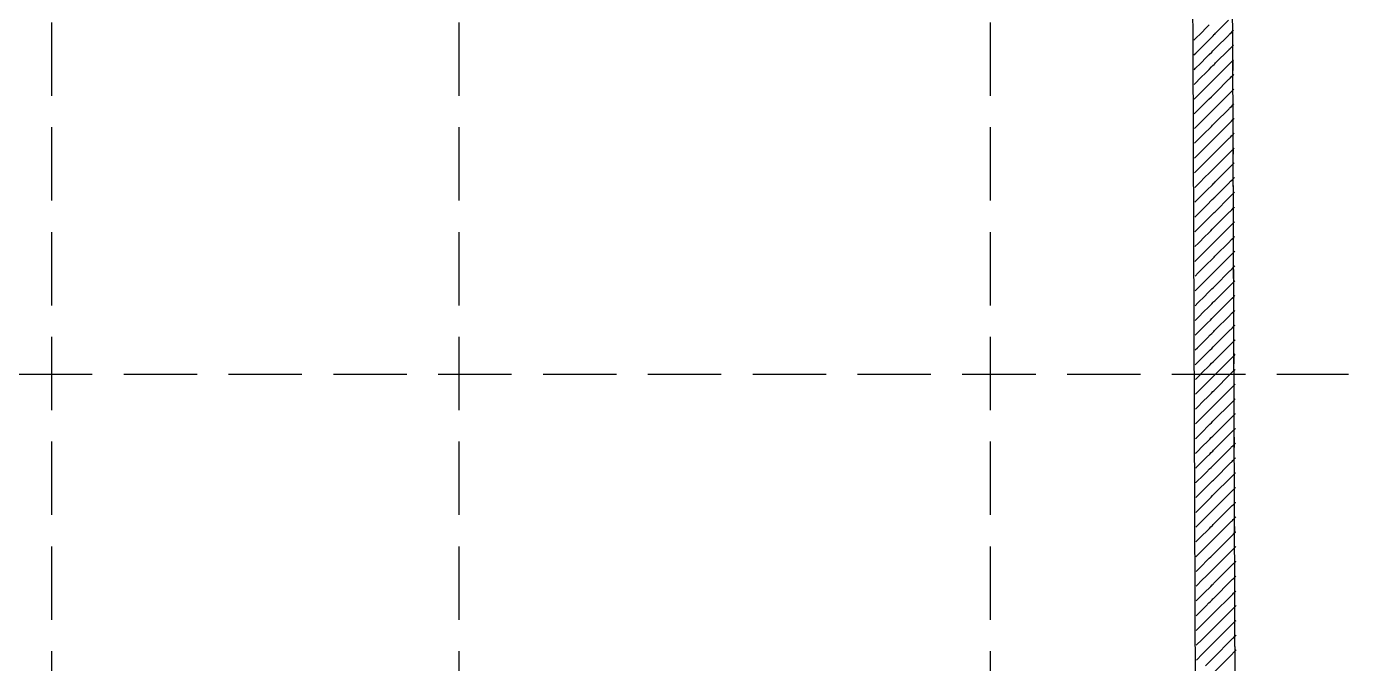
# Model space of a CAD drawing. Extents: x 0 to 119, y 0 to 84.
# Drawn here: x 37.02 to 49.63, y 49.34 to 55.42 of the extents above; entities that cross this region are included whole.
import ezdxf

# ---------------------------------------------------------------- set-up
doc = ezdxf.new("R2010")
doc.units = 0
doc.header["$MEASUREMENT"] = 0
doc.linetypes.add('ESTILO_TQS_0001', pattern=[1, 0.7, -0.3])
doc.linetypes.add('ESTILO_TQS_0002', pattern=[0.4, 0.1, -0.3])
for name, color, linetype in [('1', 3, 'CONTINUOUS'), ('10', 252, 'CONTINUOUS'), ('3', 7, 'CONTINUOUS'), ('50', 7, 'CONTINUOUS')]:
    doc.layers.add(name, color=color, linetype=linetype)

msp = doc.modelspace()

# ---------------------------------------------------------------- linework, layer by layer
at = {"layer": '1', "color": 3, "linetype": 'ESTILO_TQS_0001'}
for p, q in [((37.254341, 76.455536), (37.254341, 11.436753)), ((41.141232, 76.455536), (41.141232, 11.436753)), ((46.209465, 76.455536), (46.209465, 11.436753)), ((4.943936, 52.100227), (49.628599, 52.100227))]:
    msp.add_line(p, q, dxfattribs=at)
at = {"layer": '10', "color": 252, "linetype": 'Continuous'}
for p, q in [((48.146065, 55.204605), (48.097917, 60.734682)), ((48.52605, 55.207913), (48.477903, 60.73799)), ((48.180743, 45.397096), (48.146053, 55.20657)), ((48.560741, 45.39844), (48.52605, 55.207913))]:
    msp.add_line(p, q, dxfattribs=at)
at = {"layer": '3', "color": 7, "linetype": 'ESTILO_TQS_0002'}
for p, q in [((48.52605, 55.207913), (48.477903, 60.73799)), ((48.560741, 45.39844), (48.52605, 55.207913))]:
    msp.add_line(p, q, dxfattribs=at)
at = {"layer": '50', "linetype": 'Continuous'}
for p, q in [((48.217927, 55.35145), (48.276033, 55.409556)), ((48.276033, 55.409556), (48.300249, 55.433771)), ((48.360718, 55.352819), (48.48455, 55.476652)), ((48.507571, 55.358251), (48.525832, 55.376512)), ((48.525923, 55.376603), (48.526289, 55.376969)), ((48.526289, 55.376969), (48.527643, 55.378322)), ((48.527643, 55.378322), (48.530523, 55.381203)), ((48.152312, 55.285834), (48.17247, 55.305993)), ((48.17247, 55.305993), (48.217927, 55.35145)), ((48.216424, 55.208525), (48.274969, 55.26707)), ((48.274969, 55.26707), (48.299367, 55.291468)), ((48.299367, 55.291468), (48.323777, 55.315878)), ((48.323777, 55.315878), (48.3357, 55.327801)), ((48.3357, 55.327801), (48.347751, 55.339853)), ((48.347751, 55.339853), (48.353277, 55.345378)), ((48.353277, 55.345378), (48.360718, 55.352819)), ((48.360203, 55.210883), (48.485302, 55.335982)), ((48.485302, 55.335982), (48.489411, 55.340091)), ((48.489411, 55.340091), (48.496938, 55.347618)), ((48.496938, 55.347618), (48.507571, 55.358251)), ((48.153293, 55.145395), (48.170624, 55.162726)), ((48.170624, 55.162726), (48.216424, 55.208525)), ((48.214921, 55.065601), (48.273904, 55.124584)), ((48.273904, 55.124584), (48.298485, 55.149165)), ((48.298485, 55.149165), (48.323078, 55.173758)), ((48.323078, 55.173758), (48.33509, 55.18577)), ((48.33509, 55.18577), (48.347232, 55.197912)), ((48.347232, 55.197912), (48.352799, 55.203479)), ((48.352799, 55.203479), (48.360203, 55.210883)), ((48.359688, 55.068947), (48.486053, 55.195312)), ((48.486053, 55.195312), (48.490142, 55.199401)), ((48.490142, 55.199401), (48.497632, 55.20689)), ((48.497632, 55.20689), (48.508212, 55.217471)), ((48.508212, 55.217471), (48.526383, 55.235642)), ((48.526481, 55.235739), (48.526876, 55.236135)), ((48.526876, 55.236135), (48.528333, 55.237592)), ((48.528333, 55.237592), (48.531436, 55.240695)), ((48.154275, 55.004955), (48.168778, 55.019458)), ((48.168778, 55.019458), (48.214921, 55.065601)), ((48.27284, 54.982098), (48.297603, 55.006862)), ((48.297603, 55.006862), (48.322379, 55.031638)), ((48.322379, 55.031638), (48.33448, 55.043739)), ((48.33448, 55.043739), (48.346713, 55.055971)), ((48.346713, 55.055971), (48.352321, 55.06158)), ((48.352321, 55.06158), (48.359688, 55.068947)), ((48.359173, 54.92701), (48.486805, 55.054642)), ((48.486805, 55.054642), (48.490874, 55.058711)), ((48.490874, 55.058711), (48.498326, 55.066163)), ((48.498326, 55.066163), (48.508854, 55.076691)), ((48.508854, 55.076691), (48.526934, 55.094771)), ((48.527039, 55.094876), (48.527462, 55.0953)), ((48.527462, 55.0953), (48.529024, 55.096862)), ((48.529024, 55.096862), (48.532349, 55.100187)), ((48.155257, 54.864515), (48.166932, 54.876191)), ((48.166932, 54.876191), (48.213418, 54.922676)), ((48.213418, 54.922676), (48.27284, 54.982098)), ((48.296722, 54.864559), (48.32168, 54.889517)), ((48.32168, 54.889517), (48.333871, 54.901708)), ((48.333871, 54.901708), (48.346193, 54.914031)), ((48.346193, 54.914031), (48.351843, 54.919681)), ((48.351843, 54.919681), (48.359173, 54.92701)), ((48.358658, 54.785074), (48.487556, 54.913972)), ((48.487556, 54.913972), (48.491605, 54.918021)), ((48.491605, 54.918021), (48.49902, 54.925436)), ((48.49902, 54.925436), (48.509495, 54.935911)), ((48.509495, 54.935911), (48.527485, 54.953901)), ((48.527597, 54.954013), (48.528049, 54.954465)), ((48.528049, 54.954465), (48.529715, 54.956131)), ((48.529715, 54.956131), (48.533263, 54.959678)), ((48.165086, 54.732923), (48.211915, 54.779752)), ((48.211915, 54.779752), (48.271775, 54.839612)), ((48.271775, 54.839612), (48.296722, 54.864559)), ((48.29584, 54.722256), (48.320981, 54.747397)), ((48.320981, 54.747397), (48.333261, 54.759677)), ((48.333261, 54.759677), (48.345674, 54.77209)), ((48.345674, 54.77209), (48.351365, 54.777781)), ((48.351365, 54.777781), (48.358658, 54.785074)), ((48.358143, 54.643137), (48.488308, 54.773302)), ((48.488308, 54.773302), (48.492336, 54.77733)), ((48.492336, 54.77733), (48.499714, 54.784708)), ((48.499714, 54.784708), (48.510137, 54.795131)), ((48.510137, 54.795131), (48.528037, 54.813031)), ((48.528155, 54.81315), (48.528636, 54.81363)), ((48.528636, 54.81363), (48.530406, 54.815401)), ((48.530406, 54.815401), (48.534176, 54.81917)), ((48.156239, 54.724076), (48.165086, 54.732923)), ((48.16324, 54.589656), (48.210412, 54.636828)), ((48.210412, 54.636828), (48.270711, 54.697126)), ((48.270711, 54.697126), (48.29584, 54.722256)), ((48.320282, 54.605277), (48.332652, 54.617646)), ((48.332652, 54.617646), (48.345155, 54.630149)), ((48.345155, 54.630149), (48.350888, 54.635882)), ((48.350888, 54.635882), (48.358143, 54.643137)), ((48.357628, 54.501201), (48.489059, 54.632632)), ((48.489059, 54.632632), (48.493067, 54.63664)), ((48.493067, 54.63664), (48.500408, 54.643981)), ((48.500408, 54.643981), (48.510778, 54.654351)), ((48.510778, 54.654351), (48.528588, 54.672161)), ((48.528714, 54.672287), (48.529222, 54.672795)), ((48.529222, 54.672795), (48.531097, 54.674671)), ((48.531097, 54.674671), (48.535089, 54.678662)), ((48.15722, 54.583636), (48.16324, 54.589656)), ((48.161394, 54.446388), (48.208909, 54.493903)), ((48.208909, 54.493903), (48.269646, 54.554641)), ((48.269646, 54.554641), (48.294958, 54.579953)), ((48.294958, 54.579953), (48.320282, 54.605277)), ((48.332042, 54.475615), (48.344635, 54.488209)), ((48.344635, 54.488209), (48.35041, 54.493983)), ((48.35041, 54.493983), (48.357628, 54.501201)), ((48.357113, 54.359265), (48.489811, 54.491962)), ((48.489811, 54.491962), (48.493798, 54.49595)), ((48.493798, 54.49595), (48.501102, 54.503253)), ((48.501102, 54.503253), (48.511419, 54.513571)), ((48.511419, 54.513571), (48.529139, 54.531291)), ((48.529272, 54.531424), (48.529809, 54.53196)), ((48.529809, 54.53196), (48.531788, 54.53394)), ((48.531788, 54.53394), (48.536003, 54.538154)), ((48.158202, 54.443197), (48.161394, 54.446388)), ((48.207406, 54.350979), (48.268582, 54.412155)), ((48.268582, 54.412155), (48.294076, 54.43765)), ((48.294076, 54.43765), (48.319583, 54.463156)), ((48.319583, 54.463156), (48.332042, 54.475615)), ((48.494529, 54.35526), (48.501796, 54.362526)), ((48.501796, 54.362526), (48.512061, 54.372791)), ((48.512061, 54.372791), (48.52969, 54.39042)), ((48.52983, 54.39056), (48.530395, 54.391125)), ((48.530395, 54.391125), (48.532479, 54.39321)), ((48.532479, 54.39321), (48.536916, 54.397646)), ((48.159184, 54.302757), (48.159547, 54.303121)), ((48.159547, 54.303121), (48.207406, 54.350979)), ((48.205902, 54.208054), (48.267517, 54.269669)), ((48.267517, 54.269669), (48.293195, 54.295347)), ((48.293195, 54.295347), (48.318884, 54.321036)), ((48.318884, 54.321036), (48.331433, 54.333584)), ((48.331433, 54.333584), (48.344116, 54.346268)), ((48.344116, 54.346268), (48.349932, 54.352084)), ((48.349932, 54.352084), (48.357113, 54.359265)), ((48.356598, 54.217328), (48.490562, 54.351292)), ((48.490562, 54.351292), (48.494529, 54.35526)), ((48.512702, 54.232011), (48.530241, 54.24955)), ((48.530388, 54.249697), (48.530982, 54.250291)), ((48.530982, 54.250291), (48.53317, 54.252479)), ((48.53317, 54.252479), (48.537829, 54.257138)), ((48.159744, 54.161896), (48.205902, 54.208054)), ((48.204399, 54.06513), (48.266453, 54.127183)), ((48.266453, 54.127183), (48.292313, 54.153043)), ((48.292313, 54.153043), (48.318186, 54.178916)), ((48.318186, 54.178916), (48.330823, 54.191553)), ((48.330823, 54.191553), (48.343597, 54.204327)), ((48.343597, 54.204327), (48.349454, 54.210184)), ((48.349454, 54.210184), (48.356598, 54.217328)), ((48.356083, 54.075392), (48.491313, 54.210623)), ((48.491313, 54.210623), (48.495261, 54.21457)), ((48.495261, 54.21457), (48.50249, 54.221799)), ((48.50249, 54.221799), (48.512702, 54.232011)), ((48.531568, 54.109456), (48.533861, 54.111749)), ((48.533861, 54.111749), (48.538742, 54.11663)), ((48.160243, 54.020973), (48.204399, 54.06513)), ((48.202896, 53.922205), (48.265388, 53.984697)), ((48.265388, 53.984697), (48.291431, 54.01074)), ((48.291431, 54.01074), (48.317487, 54.036796)), ((48.317487, 54.036796), (48.330213, 54.049522)), ((48.330213, 54.049522), (48.343078, 54.062387)), ((48.343078, 54.062387), (48.348976, 54.068285)), ((48.348976, 54.068285), (48.356083, 54.075392)), ((48.355568, 53.933456), (48.492065, 54.069953)), ((48.492065, 54.069953), (48.495992, 54.073879)), ((48.495992, 54.073879), (48.503184, 54.081071)), ((48.503184, 54.081071), (48.513344, 54.091231)), ((48.513344, 54.091231), (48.530792, 54.10868)), ((48.530946, 54.108834), (48.531568, 54.109456)), ((48.160741, 53.88005), (48.202896, 53.922205)), ((48.264323, 53.842211), (48.290549, 53.868437)), ((48.290549, 53.868437), (48.316788, 53.894675)), ((48.316788, 53.894675), (48.329604, 53.907492)), ((48.329604, 53.907492), (48.342558, 53.920446)), ((48.342558, 53.920446), (48.348498, 53.926386)), ((48.348498, 53.926386), (48.355568, 53.933456)), ((48.355053, 53.791519), (48.492816, 53.929283)), ((48.492816, 53.929283), (48.496723, 53.933189)), ((48.496723, 53.933189), (48.503878, 53.940344)), ((48.503878, 53.940344), (48.513985, 53.950451)), ((48.513985, 53.950451), (48.531344, 53.96781)), ((48.531504, 53.967971), (48.532155, 53.968621)), ((48.532155, 53.968621), (48.534552, 53.971019)), ((48.534552, 53.971019), (48.539656, 53.976122)), ((48.161239, 53.739127), (48.201393, 53.779281)), ((48.201393, 53.779281), (48.264323, 53.842211)), ((48.289668, 53.726134), (48.316089, 53.752555)), ((48.316089, 53.752555), (48.328994, 53.765461)), ((48.328994, 53.765461), (48.342039, 53.778505)), ((48.342039, 53.778505), (48.34802, 53.784486)), ((48.34802, 53.784486), (48.355053, 53.791519)), ((48.354538, 53.649583), (48.493568, 53.788613)), ((48.493568, 53.788613), (48.497454, 53.792499)), ((48.497454, 53.792499), (48.504572, 53.799617)), ((48.504572, 53.799617), (48.514626, 53.809672)), ((48.514626, 53.809672), (48.531895, 53.82694)), ((48.532063, 53.827108), (48.532741, 53.827786)), ((48.532741, 53.827786), (48.535243, 53.830288)), ((48.535243, 53.830288), (48.540569, 53.835614)), ((48.161738, 53.598204), (48.19989, 53.636357)), ((48.19989, 53.636357), (48.263259, 53.699725)), ((48.263259, 53.699725), (48.289668, 53.726134)), ((48.288786, 53.583831), (48.31539, 53.610435)), ((48.31539, 53.610435), (48.328385, 53.62343)), ((48.328385, 53.62343), (48.34152, 53.636565)), ((48.34152, 53.636565), (48.347542, 53.642587)), ((48.347542, 53.642587), (48.354538, 53.649583)), ((48.354023, 53.507647), (48.494319, 53.647943)), ((48.494319, 53.647943), (48.498185, 53.651809)), ((48.498185, 53.651809), (48.505265, 53.658889)), ((48.505265, 53.658889), (48.515268, 53.668892)), ((48.515268, 53.668892), (48.532446, 53.68607)), ((48.532621, 53.686245), (48.533328, 53.686951)), ((48.533328, 53.686951), (48.535934, 53.689558)), ((48.535934, 53.689558), (48.541398, 53.695021)), ((48.162236, 53.457281), (48.198387, 53.493432)), ((48.198387, 53.493432), (48.262194, 53.557239)), ((48.262194, 53.557239), (48.288786, 53.583831)), ((48.314691, 53.468315), (48.327775, 53.481399)), ((48.327775, 53.481399), (48.341, 53.494624)), ((48.341, 53.494624), (48.347064, 53.500688)), ((48.347064, 53.500688), (48.354023, 53.507647)), ((48.353508, 53.36571), (48.495071, 53.507273)), ((48.495071, 53.507273), (48.498916, 53.511119)), ((48.498916, 53.511119), (48.505959, 53.518162)), ((48.505959, 53.518162), (48.515909, 53.528112)), ((48.515909, 53.528112), (48.532997, 53.545199)), ((48.533179, 53.545381), (48.533914, 53.546116)), ((48.533914, 53.546116), (48.536625, 53.548827)), ((48.536625, 53.548827), (48.541896, 53.554098)), ((48.196884, 53.350508), (48.26113, 53.414754)), ((48.26113, 53.414754), (48.287904, 53.441528)), ((48.287904, 53.441528), (48.314691, 53.468315)), ((48.340481, 53.352683), (48.346586, 53.358789)), ((48.346586, 53.358789), (48.353508, 53.36571)), ((48.352993, 53.223774), (48.495822, 53.366603)), ((48.495822, 53.366603), (48.499647, 53.370428)), ((48.499647, 53.370428), (48.506653, 53.377434)), ((48.506653, 53.377434), (48.516551, 53.387332)), ((48.516551, 53.387332), (48.533548, 53.404329)), ((48.533737, 53.404518), (48.534501, 53.405282)), ((48.534501, 53.405282), (48.537316, 53.408097)), ((48.537316, 53.408097), (48.542394, 53.413175)), ((48.162735, 53.316358), (48.196884, 53.350508)), ((48.195381, 53.207583), (48.260065, 53.272268)), ((48.260065, 53.272268), (48.287022, 53.299225)), ((48.287022, 53.299225), (48.313992, 53.326194)), ((48.313992, 53.326194), (48.327165, 53.339368)), ((48.327165, 53.339368), (48.340481, 53.352683)), ((48.496574, 53.225933), (48.500379, 53.229738)), ((48.500379, 53.229738), (48.507347, 53.236707)), ((48.507347, 53.236707), (48.517192, 53.246552)), ((48.517192, 53.246552), (48.534099, 53.263459)), ((48.534295, 53.263655), (48.535087, 53.264447)), ((48.535087, 53.264447), (48.538007, 53.267367)), ((48.538007, 53.267367), (48.542893, 53.272252)), ((48.163233, 53.175435), (48.195381, 53.207583)), ((48.193878, 53.064659), (48.259001, 53.129782)), ((48.259001, 53.129782), (48.286141, 53.156922)), ((48.286141, 53.156922), (48.313293, 53.184074)), ((48.313293, 53.184074), (48.326556, 53.197337)), ((48.326556, 53.197337), (48.339962, 53.210743)), ((48.339962, 53.210743), (48.346108, 53.216889)), ((48.346108, 53.216889), (48.352993, 53.223774)), ((48.352478, 53.081838), (48.496574, 53.225933)), ((48.508041, 53.09598), (48.517834, 53.105772)), ((48.517834, 53.105772), (48.534651, 53.122589)), ((48.534854, 53.122792), (48.535674, 53.123612)), ((48.535674, 53.123612), (48.538698, 53.126636)), ((48.538698, 53.126636), (48.543391, 53.131329)), ((48.163731, 53.034512), (48.193878, 53.064659)), ((48.192375, 52.921734), (48.257936, 52.987296)), ((48.257936, 52.987296), (48.285259, 53.014619)), ((48.285259, 53.014619), (48.312594, 53.041954)), ((48.312594, 53.041954), (48.325946, 53.055306)), ((48.325946, 53.055306), (48.339442, 53.068802)), ((48.339442, 53.068802), (48.345631, 53.07499)), ((48.345631, 53.07499), (48.352478, 53.081838)), ((48.351963, 52.939901), (48.497325, 53.085263)), ((48.497325, 53.085263), (48.50111, 53.089048)), ((48.50111, 53.089048), (48.508041, 53.09598)), ((48.518475, 52.964992), (48.535202, 52.981719)), ((48.535412, 52.981929), (48.53626, 52.982777)), ((48.53626, 52.982777), (48.539389, 52.985906)), ((48.539389, 52.985906), (48.543889, 52.990406)), ((48.16423, 52.893589), (48.192375, 52.921734)), ((48.256872, 52.84481), (48.284377, 52.872315)), ((48.284377, 52.872315), (48.311895, 52.899834)), ((48.311895, 52.899834), (48.325337, 52.913275)), ((48.325337, 52.913275), (48.338923, 52.926861)), ((48.338923, 52.926861), (48.345153, 52.933091)), ((48.345153, 52.933091), (48.351963, 52.939901)), ((48.351448, 52.797965), (48.498077, 52.944594)), ((48.498077, 52.944594), (48.501841, 52.948358)), ((48.501841, 52.948358), (48.508735, 52.955252)), ((48.508735, 52.955252), (48.518475, 52.964992)), ((48.54008, 52.845175), (48.544388, 52.849483)), ((48.164728, 52.752666), (48.190872, 52.77881)), ((48.190872, 52.77881), (48.256872, 52.84481)), ((48.255807, 52.702324), (48.283495, 52.730012)), ((48.283495, 52.730012), (48.311197, 52.757713)), ((48.311197, 52.757713), (48.324727, 52.771244)), ((48.324727, 52.771244), (48.338404, 52.784921)), ((48.338404, 52.784921), (48.344675, 52.791192)), ((48.344675, 52.791192), (48.351448, 52.797965)), ((48.350933, 52.656029), (48.498828, 52.803924)), ((48.498828, 52.803924), (48.502572, 52.807668)), ((48.502572, 52.807668), (48.509429, 52.814525)), ((48.509429, 52.814525), (48.519116, 52.824212)), ((48.519116, 52.824212), (48.535753, 52.840848)), ((48.53597, 52.841066), (48.536847, 52.841942)), ((48.536847, 52.841942), (48.54008, 52.845175)), ((48.165226, 52.611743), (48.189369, 52.635886)), ((48.189369, 52.635886), (48.255807, 52.702324)), ((48.282614, 52.587709), (48.310498, 52.615593)), ((48.310498, 52.615593), (48.324118, 52.629213)), ((48.324118, 52.629213), (48.337885, 52.64298)), ((48.337885, 52.64298), (48.344197, 52.649292)), ((48.344197, 52.649292), (48.350933, 52.656029)), ((48.350418, 52.514092), (48.49958, 52.663254)), ((48.49958, 52.663254), (48.503303, 52.666977)), ((48.503303, 52.666977), (48.510123, 52.673797)), ((48.510123, 52.673797), (48.519758, 52.683432)), ((48.519758, 52.683432), (48.536304, 52.699978)), ((48.536528, 52.700202), (48.537433, 52.701107)), ((48.537433, 52.701107), (48.540771, 52.704445)), ((48.540771, 52.704445), (48.544886, 52.70856)), ((48.165725, 52.47082), (48.187866, 52.492961)), ((48.187866, 52.492961), (48.254743, 52.559838)), ((48.254743, 52.559838), (48.282614, 52.587709)), ((48.281732, 52.445406), (48.309799, 52.473473)), ((48.309799, 52.473473), (48.323508, 52.487182)), ((48.323508, 52.487182), (48.337365, 52.501039)), ((48.337365, 52.501039), (48.343719, 52.507393)), ((48.343719, 52.507393), (48.350418, 52.514092)), ((48.349903, 52.372156), (48.500331, 52.522584)), ((48.500331, 52.522584), (48.504034, 52.526287)), ((48.504034, 52.526287), (48.510817, 52.53307)), ((48.510817, 52.53307), (48.520399, 52.542652)), ((48.520399, 52.542652), (48.536855, 52.559108)), ((48.537086, 52.559339), (48.53802, 52.560272)), ((48.53802, 52.560272), (48.541462, 52.563715)), ((48.541462, 52.563715), (48.545384, 52.567637)), ((48.166223, 52.329897), (48.186362, 52.350037)), ((48.186362, 52.350037), (48.253678, 52.417352)), ((48.253678, 52.417352), (48.281732, 52.445406)), ((48.3091, 52.331353), (48.322898, 52.345151)), ((48.322898, 52.345151), (48.336846, 52.359099)), ((48.336846, 52.359099), (48.343241, 52.365494)), ((48.343241, 52.365494), (48.349903, 52.372156)), ((48.349388, 52.23022), (48.501083, 52.381914)), ((48.501083, 52.381914), (48.504766, 52.385597)), ((48.504766, 52.385597), (48.511511, 52.392343)), ((48.511511, 52.392343), (48.521041, 52.401872)), ((48.521041, 52.401872), (48.537407, 52.418238)), ((48.537645, 52.418476), (48.538606, 52.419438)), ((48.538606, 52.419438), (48.542153, 52.422984)), ((48.542153, 52.422984), (48.545883, 52.426714)), ((48.184859, 52.207112), (48.252614, 52.274867)), ((48.252614, 52.274867), (48.28085, 52.303103)), ((48.28085, 52.303103), (48.3091, 52.331353)), ((48.336327, 52.217158), (48.342763, 52.223595)), ((48.342763, 52.223595), (48.349388, 52.23022)), ((48.348873, 52.088283), (48.501834, 52.241244)), ((48.501834, 52.241244), (48.505497, 52.244907)), ((48.505497, 52.244907), (48.512205, 52.251615)), ((48.512205, 52.251615), (48.521682, 52.261092)), ((48.521682, 52.261092), (48.537958, 52.277368)), ((48.538203, 52.277613), (48.539193, 52.278603)), ((48.539193, 52.278603), (48.542844, 52.282254)), ((48.542844, 52.282254), (48.546381, 52.285791)), ((48.166721, 52.188974), (48.184859, 52.207112)), ((48.183356, 52.064188), (48.251549, 52.132381)), ((48.251549, 52.132381), (48.279968, 52.1608)), ((48.279968, 52.1608), (48.308401, 52.189232)), ((48.308401, 52.189232), (48.322289, 52.20312)), ((48.322289, 52.20312), (48.336327, 52.217158)), ((48.348358, 51.946347), (48.502585, 52.100574)), ((48.502585, 52.100574), (48.506228, 52.104217)), ((48.506228, 52.104217), (48.512899, 52.110888)), ((48.512899, 52.110888), (48.522323, 52.120312)), ((48.522323, 52.120312), (48.538509, 52.136498)), ((48.538761, 52.13675), (48.539779, 52.137768)), ((48.539779, 52.137768), (48.543535, 52.141523)), ((48.543535, 52.141523), (48.54688, 52.144868)), ((48.16722, 52.048051), (48.183356, 52.064188)), ((48.181853, 51.921263), (48.250485, 51.989895)), ((48.250485, 51.989895), (48.279087, 52.018497)), ((48.279087, 52.018497), (48.307702, 52.047112)), ((48.307702, 52.047112), (48.321679, 52.061089)), ((48.321679, 52.061089), (48.335807, 52.075217)), ((48.335807, 52.075217), (48.342285, 52.081695)), ((48.342285, 52.081695), (48.348873, 52.088283)), ((48.506959, 51.963526), (48.513593, 51.97016)), ((48.513593, 51.97016), (48.522965, 51.979532)), ((48.522965, 51.979532), (48.53906, 51.995627)), ((48.539319, 51.995886), (48.540366, 51.996933)), ((48.540366, 51.996933), (48.544226, 52.000793)), ((48.544226, 52.000793), (48.547378, 52.003945)), ((48.167718, 51.907128), (48.181853, 51.921263)), ((48.18035, 51.778339), (48.24942, 51.847409)), ((48.24942, 51.847409), (48.278205, 51.876194)), ((48.278205, 51.876194), (48.307003, 51.904992)), ((48.307003, 51.904992), (48.32107, 51.919058)), ((48.32107, 51.919058), (48.335288, 51.933277)), ((48.335288, 51.933277), (48.341807, 51.939796)), ((48.341807, 51.939796), (48.348358, 51.946347)), ((48.347843, 51.804411), (48.503337, 51.959904)), ((48.503337, 51.959904), (48.506959, 51.963526)), ((48.523606, 51.838752), (48.539611, 51.854757)), ((48.539611, 51.854757), (48.539814, 51.85496)), ((48.539877, 51.855023), (48.540952, 51.856098)), ((48.540952, 51.856098), (48.544917, 51.860063)), ((48.544917, 51.860063), (48.547876, 51.863022)), ((48.168217, 51.766205), (48.18035, 51.778339)), ((48.248356, 51.704923), (48.277323, 51.733891)), ((48.277323, 51.733891), (48.306304, 51.762872)), ((48.306304, 51.762872), (48.32046, 51.777027)), ((48.32046, 51.777027), (48.334769, 51.791336)), ((48.334769, 51.791336), (48.341329, 51.797897)), ((48.341329, 51.797897), (48.347843, 51.804411)), ((48.347328, 51.662474), (48.504088, 51.819234)), ((48.504088, 51.819234), (48.50769, 51.822836)), ((48.50769, 51.822836), (48.514287, 51.829433)), ((48.514287, 51.829433), (48.523606, 51.838752)), ((48.524248, 51.697972), (48.540162, 51.713887)), ((48.540162, 51.713887), (48.540371, 51.714095)), ((48.540435, 51.71416), (48.541539, 51.715263)), ((48.541539, 51.715263), (48.545608, 51.719332)), ((48.545608, 51.719332), (48.548375, 51.722099)), ((48.168715, 51.625282), (48.178847, 51.635415)), ((48.178847, 51.635415), (48.248356, 51.704923)), ((48.247291, 51.562437), (48.276441, 51.591587)), ((48.276441, 51.591587), (48.305605, 51.620751)), ((48.305605, 51.620751), (48.31985, 51.634996)), ((48.31985, 51.634996), (48.334249, 51.649395)), ((48.334249, 51.649395), (48.340851, 51.655997)), ((48.340851, 51.655997), (48.347328, 51.662474)), ((48.346813, 51.520538), (48.50484, 51.678565)), ((48.50484, 51.678565), (48.508421, 51.682146)), ((48.508421, 51.682146), (48.514981, 51.688706)), ((48.514981, 51.688706), (48.524248, 51.697972)), ((48.169213, 51.484359), (48.177344, 51.49249)), ((48.177344, 51.49249), (48.247291, 51.562437)), ((48.27556, 51.449284), (48.304906, 51.478631)), ((48.304906, 51.478631), (48.319241, 51.492966)), ((48.319241, 51.492966), (48.33373, 51.507455)), ((48.33373, 51.507455), (48.340374, 51.514098)), ((48.340374, 51.514098), (48.346813, 51.520538)), ((48.346298, 51.378602), (48.505591, 51.537895)), ((48.505591, 51.537895), (48.509153, 51.541456)), ((48.509153, 51.541456), (48.515675, 51.547978)), ((48.515675, 51.547978), (48.524889, 51.557192)), ((48.524889, 51.557192), (48.540714, 51.573017)), ((48.540714, 51.573017), (48.540927, 51.57323)), ((48.540994, 51.573297), (48.542125, 51.574429)), ((48.542125, 51.574429), (48.546299, 51.578602)), ((48.546299, 51.578602), (48.548873, 51.581176)), ((48.169712, 51.343436), (48.175841, 51.349566)), ((48.175841, 51.349566), (48.246227, 51.419951)), ((48.246227, 51.419951), (48.27556, 51.449284)), ((48.274678, 51.306981), (48.304208, 51.336511)), ((48.304208, 51.336511), (48.318631, 51.350935)), ((48.318631, 51.350935), (48.333211, 51.365514)), ((48.333211, 51.365514), (48.339896, 51.372199)), ((48.339896, 51.372199), (48.346298, 51.378602)), ((48.345783, 51.236665), (48.506343, 51.397225)), ((48.506343, 51.397225), (48.509884, 51.400766)), ((48.509884, 51.400766), (48.516369, 51.407251)), ((48.516369, 51.407251), (48.525531, 51.416413)), ((48.525531, 51.416413), (48.541265, 51.432147)), ((48.541265, 51.432147), (48.541484, 51.432366)), ((48.541552, 51.432434), (48.542712, 51.433594)), ((48.542712, 51.433594), (48.54699, 51.437872)), ((48.54699, 51.437872), (48.549371, 51.440253)), ((48.174338, 51.206641), (48.245162, 51.277465)), ((48.245162, 51.277465), (48.274678, 51.306981)), ((48.303509, 51.194391), (48.318022, 51.208904)), ((48.318022, 51.208904), (48.332691, 51.223573)), ((48.332691, 51.223573), (48.339418, 51.2303)), ((48.339418, 51.2303), (48.345783, 51.236665)), ((48.345268, 51.094729), (48.507094, 51.256555)), ((48.507094, 51.256555), (48.510615, 51.260075)), ((48.510615, 51.260075), (48.517063, 51.266523)), ((48.517063, 51.266523), (48.526172, 51.275633)), ((48.526172, 51.275633), (48.541816, 51.291277)), ((48.541816, 51.291277), (48.54204, 51.291501)), ((48.54211, 51.291571), (48.543298, 51.292759)), ((48.543298, 51.292759), (48.547681, 51.297141)), ((48.547681, 51.297141), (48.54987, 51.29933)), ((48.17021, 51.202513), (48.174338, 51.206641)), ((48.172835, 51.063717), (48.244098, 51.13498)), ((48.244098, 51.13498), (48.273796, 51.164678)), ((48.273796, 51.164678), (48.303509, 51.194391)), ((48.332172, 51.081633), (48.33894, 51.0884)), ((48.33894, 51.0884), (48.345268, 51.094729)), ((48.344753, 50.952793), (48.507846, 51.115885)), ((48.507846, 51.115885), (48.511346, 51.119385)), ((48.511346, 51.119385), (48.517757, 51.125796)), ((48.517757, 51.125796), (48.526813, 51.134853)), ((48.526813, 51.134853), (48.542367, 51.150406)), ((48.542367, 51.150406), (48.542597, 51.150636)), ((48.542668, 51.150707), (48.543885, 51.151924)), ((48.543885, 51.151924), (48.548372, 51.156411)), ((48.548372, 51.156411), (48.550368, 51.158407)), ((48.170708, 51.06159), (48.172835, 51.063717)), ((48.171332, 50.920792), (48.243033, 50.992494)), ((48.243033, 50.992494), (48.272914, 51.022375)), ((48.272914, 51.022375), (48.30281, 51.05227)), ((48.30281, 51.05227), (48.317412, 51.066873)), ((48.317412, 51.066873), (48.332172, 51.081633)), ((48.344238, 50.810856), (48.508597, 50.975215)), ((48.508597, 50.975215), (48.512077, 50.978695)), ((48.512077, 50.978695), (48.518451, 50.985069)), ((48.518451, 50.985069), (48.527455, 50.994073)), ((48.527455, 50.994073), (48.542918, 51.009536)), ((48.542918, 51.009536), (48.543153, 51.009771)), ((48.543226, 51.009844), (48.544471, 51.011089)), ((48.544471, 51.011089), (48.549062, 51.01568)), ((48.549062, 51.01568), (48.550866, 51.017484)), ((48.171705, 50.779744), (48.241969, 50.850008)), ((48.241969, 50.850008), (48.272033, 50.880072)), ((48.272033, 50.880072), (48.302111, 50.91015)), ((48.302111, 50.91015), (48.316803, 50.924842)), ((48.316803, 50.924842), (48.331653, 50.939692)), ((48.331653, 50.939692), (48.338462, 50.946501)), ((48.338462, 50.946501), (48.344753, 50.952793)), ((48.343723, 50.66892), (48.509349, 50.834545)), ((48.509349, 50.834545), (48.512808, 50.838005)), ((48.512808, 50.838005), (48.519145, 50.844341)), ((48.519145, 50.844341), (48.528096, 50.853293)), ((48.528096, 50.853293), (48.543469, 50.868666)), ((48.543469, 50.868666), (48.54371, 50.868906)), ((48.543785, 50.868981), (48.545058, 50.870254)), ((48.545058, 50.870254), (48.549753, 50.87495)), ((48.549753, 50.87495), (48.551365, 50.876561)), ((48.172203, 50.638821), (48.240904, 50.707522)), ((48.240904, 50.707522), (48.271151, 50.737769)), ((48.271151, 50.737769), (48.301412, 50.76803)), ((48.301412, 50.76803), (48.316193, 50.782811)), ((48.316193, 50.782811), (48.331134, 50.797751)), ((48.331134, 50.797751), (48.337984, 50.804602)), ((48.337984, 50.804602), (48.344238, 50.810856)), ((48.519839, 50.703614), (48.528738, 50.712513)), ((48.528738, 50.712513), (48.544021, 50.727796)), ((48.544021, 50.727796), (48.544266, 50.728041)), ((48.544343, 50.728118), (48.545644, 50.729419)), ((48.545644, 50.729419), (48.550444, 50.73422)), ((48.550444, 50.73422), (48.551863, 50.735638)), ((48.23984, 50.565036), (48.270269, 50.595466)), ((48.270269, 50.595466), (48.300713, 50.62591)), ((48.300713, 50.62591), (48.315583, 50.64078)), ((48.315583, 50.64078), (48.330614, 50.655811)), ((48.330614, 50.655811), (48.337506, 50.662703)), ((48.337506, 50.662703), (48.343723, 50.66892)), ((48.343208, 50.526983), (48.5101, 50.693875)), ((48.5101, 50.693875), (48.513539, 50.697315)), ((48.513539, 50.697315), (48.519839, 50.703614)), ((48.529379, 50.571733), (48.544572, 50.586926)), ((48.544572, 50.586926), (48.544823, 50.587177)), ((48.544901, 50.587255), (48.546231, 50.588585)), ((48.546231, 50.588585), (48.551135, 50.593489)), ((48.551135, 50.593489), (48.552361, 50.594715)), ((48.172702, 50.497898), (48.23984, 50.565036)), ((48.238775, 50.42255), (48.269387, 50.453163)), ((48.269387, 50.453163), (48.300014, 50.483789)), ((48.300014, 50.483789), (48.314974, 50.498749)), ((48.314974, 50.498749), (48.330095, 50.51387)), ((48.330095, 50.51387), (48.337028, 50.520803)), ((48.337028, 50.520803), (48.343208, 50.526983)), ((48.342693, 50.385047), (48.510852, 50.553205)), ((48.510852, 50.553205), (48.514271, 50.556624)), ((48.514271, 50.556624), (48.520533, 50.562886)), ((48.520533, 50.562886), (48.529379, 50.571733)), ((48.546817, 50.44775), (48.551826, 50.452759)), ((48.551826, 50.452759), (48.55286, 50.453792)), ((48.1732, 50.356975), (48.238775, 50.42255)), ((48.268506, 50.31086), (48.299315, 50.341669)), ((48.299315, 50.341669), (48.314364, 50.356718)), ((48.314364, 50.356718), (48.329576, 50.371929)), ((48.329576, 50.371929), (48.33655, 50.378904)), ((48.33655, 50.378904), (48.342693, 50.385047)), ((48.342178, 50.243111), (48.511603, 50.412535)), ((48.511603, 50.412535), (48.515002, 50.415934)), ((48.515002, 50.415934), (48.521227, 50.422159)), ((48.521227, 50.422159), (48.53002, 50.430953)), ((48.53002, 50.430953), (48.545123, 50.446055)), ((48.545123, 50.446055), (48.545379, 50.446312)), ((48.545459, 50.446392), (48.546817, 50.44775)), ((48.173699, 50.216052), (48.237711, 50.280064)), ((48.237711, 50.280064), (48.268506, 50.31086)), ((48.298616, 50.199549), (48.313755, 50.214687)), ((48.313755, 50.214687), (48.329056, 50.229989)), ((48.329056, 50.229989), (48.336072, 50.237005)), ((48.336072, 50.237005), (48.342178, 50.243111)), ((48.341663, 50.101174), (48.512354, 50.271866)), ((48.512354, 50.271866), (48.515733, 50.275244)), ((48.515733, 50.275244), (48.521921, 50.281432)), ((48.521921, 50.281432), (48.530662, 50.290173)), ((48.530662, 50.290173), (48.545674, 50.305185)), ((48.545674, 50.305185), (48.545936, 50.305447)), ((48.546017, 50.305528), (48.547404, 50.306915)), ((48.547404, 50.306915), (48.552517, 50.312028)), ((48.552517, 50.312028), (48.553358, 50.312869)), ((48.174197, 50.075129), (48.236646, 50.137579)), ((48.236646, 50.137579), (48.267624, 50.168556)), ((48.267624, 50.168556), (48.298616, 50.199549)), ((48.313145, 50.072656), (48.328537, 50.088048)), ((48.328537, 50.088048), (48.335594, 50.095105)), ((48.335594, 50.095105), (48.341663, 50.101174)), ((48.341148, 49.959238), (48.513106, 50.131196)), ((48.513106, 50.131196), (48.516464, 50.134554)), ((48.516464, 50.134554), (48.522615, 50.140704)), ((48.522615, 50.140704), (48.531303, 50.149393)), ((48.531303, 50.149393), (48.546225, 50.164315)), ((48.546225, 50.164315), (48.546492, 50.164582)), ((48.546576, 50.164665), (48.54799, 50.16608)), ((48.54799, 50.16608), (48.553208, 50.171298)), ((48.553208, 50.171298), (48.553856, 50.171946)), ((48.174695, 49.934206), (48.235582, 49.995093)), ((48.235582, 49.995093), (48.266742, 50.026253)), ((48.266742, 50.026253), (48.297918, 50.057429)), ((48.297918, 50.057429), (48.313145, 50.072656)), ((48.328018, 49.946107), (48.335116, 49.953206)), ((48.335116, 49.953206), (48.341148, 49.959238)), ((48.340633, 49.817302), (48.513857, 49.990526)), ((48.513857, 49.990526), (48.517195, 49.993864)), ((48.517195, 49.993864), (48.523308, 49.999977)), ((48.523308, 49.999977), (48.531945, 50.008613)), ((48.531945, 50.008613), (48.546776, 50.023445)), ((48.546776, 50.023445), (48.547049, 50.023717)), ((48.547134, 50.023802), (48.548577, 50.025245)), ((48.548577, 50.025245), (48.553899, 50.030568)), ((48.553899, 50.030568), (48.554355, 50.031023)), ((48.175194, 49.793283), (48.234517, 49.852607)), ((48.234517, 49.852607), (48.26586, 49.88395)), ((48.26586, 49.88395), (48.297219, 49.915308)), ((48.297219, 49.915308), (48.312535, 49.930625)), ((48.312535, 49.930625), (48.328018, 49.946107)), ((48.340118, 49.675365), (48.514609, 49.849856)), ((48.514609, 49.849856), (48.517926, 49.853173)), ((48.517926, 49.853173), (48.524002, 49.85925)), ((48.524002, 49.85925), (48.532586, 49.867833)), ((48.532586, 49.867833), (48.547328, 49.882575)), ((48.547328, 49.882575), (48.547605, 49.882852)), ((48.547692, 49.882939), (48.549163, 49.88441)), ((48.549163, 49.88441), (48.55459, 49.889837)), ((48.55459, 49.889837), (48.554853, 49.8901)), ((48.175692, 49.65236), (48.233452, 49.710121)), ((48.233452, 49.710121), (48.264979, 49.741647)), ((48.264979, 49.741647), (48.29652, 49.773188)), ((48.29652, 49.773188), (48.311926, 49.788594)), ((48.311926, 49.788594), (48.327498, 49.804167)), ((48.327498, 49.804167), (48.334639, 49.811307)), ((48.334639, 49.811307), (48.340633, 49.817302)), ((48.339603, 49.533429), (48.51536, 49.709186)), ((48.51536, 49.709186), (48.518658, 49.712483)), ((48.518658, 49.712483), (48.524696, 49.718522)), ((48.524696, 49.718522), (48.533228, 49.727053)), ((48.533228, 49.727053), (48.547879, 49.741705)), ((48.547879, 49.741705), (48.548162, 49.741988)), ((48.54825, 49.742076), (48.54975, 49.743576)), ((48.54975, 49.743576), (48.555281, 49.749107)), ((48.232388, 49.567635), (48.264097, 49.599344)), ((48.264097, 49.599344), (48.295821, 49.631068)), ((48.295821, 49.631068), (48.311316, 49.646563)), ((48.311316, 49.646563), (48.326979, 49.662226)), ((48.326979, 49.662226), (48.334161, 49.669408)), ((48.334161, 49.669408), (48.340118, 49.675365)), ((48.516112, 49.568516), (48.519389, 49.571793)), ((48.519389, 49.571793), (48.52539, 49.577795)), ((48.52539, 49.577795), (48.533869, 49.586273)), ((48.533869, 49.586273), (48.54843, 49.600834)), ((48.54843, 49.600834), (48.548718, 49.601123)), ((48.548808, 49.601213), (48.550336, 49.602741)), ((48.550336, 49.602741), (48.55585, 49.608254)), ((48.17619, 49.511437), (48.232388, 49.567635)), ((48.231323, 49.425149), (48.263215, 49.457041)), ((48.263215, 49.457041), (48.295122, 49.488948)), ((48.295122, 49.488948), (48.310707, 49.504532)), ((48.310707, 49.504532), (48.32646, 49.520285)), ((48.32646, 49.520285), (48.333683, 49.527508)), ((48.333683, 49.527508), (48.339603, 49.533429)), ((48.339088, 49.391493), (48.516112, 49.568516)), ((48.526084, 49.437067), (48.53451, 49.445493)), ((48.53451, 49.445493), (48.548981, 49.459964)), ((48.548981, 49.459964), (48.549275, 49.460258)), ((48.549366, 49.460349), (48.550923, 49.461906)), ((48.550923, 49.461906), (48.556348, 49.467331)), ((48.176689, 49.370514), (48.231323, 49.425149)), ((48.262333, 49.314738), (48.294423, 49.346827)), ((48.294423, 49.346827), (48.310097, 49.362501)), ((48.310097, 49.362501), (48.32594, 49.378345)), ((48.32594, 49.378345), (48.333205, 49.385609)), ((48.333205, 49.385609), (48.339088, 49.391493)), ((48.338573, 49.249556), (48.516863, 49.427846)), ((48.516863, 49.427846), (48.52012, 49.431103)), ((48.52012, 49.431103), (48.526084, 49.437067))]:
    msp.add_line(p, q, dxfattribs=at)

doc.saveas('drawing.dxf')
